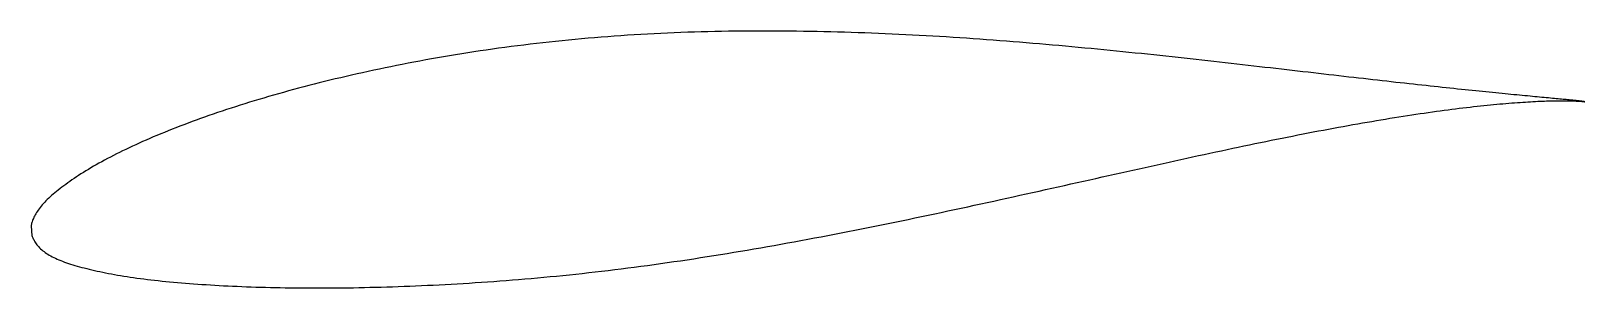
# Model space of a CAD drawing. Header units: metres. Extents: x -25.4 to 51.4, y -4.8 to 7.9.
import ezdxf

# ---------------------------------------------------------------- set-up
doc = ezdxf.new("R2010")
doc.units = ezdxf.units.M

msp = doc.modelspace()

# ---------------------------------------------------------------- linework, layer by layer
msp.add_lwpolyline([(51.428, 4.446), (51.426, 4.446), (51.422, 4.447), (51.414, 4.449), (51.404, 4.451), (51.39, 4.453), (51.374, 4.455), (51.355, 4.458), (51.332, 4.461), (51.307, 4.465), (51.279, 4.469), (51.247, 4.472), (51.213, 4.477), (51.176, 4.481), (51.136, 4.486), (51.093, 4.491), (51.047, 4.496), (50.998, 4.501), (50.946, 4.506), (50.892, 4.512), (50.834, 4.518), (50.773, 4.524), (50.71, 4.531), (50.644, 4.537), (50.574, 4.544), (50.502, 4.551), (50.427, 4.559), (50.349, 4.566), (50.268, 4.574), (50.184, 4.582), (50.098, 4.59), (50.008, 4.599), (49.916, 4.607), (49.821, 4.616), (49.723, 4.626), (49.622, 4.635), (49.518, 4.645), (49.412, 4.655), (49.302, 4.665), (49.19, 4.676), (49.075, 4.686), (48.957, 4.697), (48.837, 4.709), (48.714, 4.72), (48.587, 4.732), (48.459, 4.745), (48.327, 4.757), (48.193, 4.77), (48.056, 4.783), (47.916, 4.796), (47.774, 4.81), (47.628, 4.824), (47.481, 4.839), (47.33, 4.854), (47.177, 4.869), (47.021, 4.884), (46.863, 4.9), (46.702, 4.916), (46.538, 4.932), (46.371, 4.949), (46.203, 4.966), (46.031, 4.984), (45.857, 5.002), (45.68, 5.02), (45.501, 5.038), (45.32, 5.057), (45.135, 5.076), (44.949, 5.096), (44.759, 5.116), (44.568, 5.137), (44.374, 5.157), (44.177, 5.178), (43.978, 5.2), (43.777, 5.222), (43.573, 5.244), (43.367, 5.266), (43.158, 5.289), (42.947, 5.312), (42.734, 5.336), (42.518, 5.36), (42.301, 5.384), (42.08, 5.408), (41.858, 5.433), (41.633, 5.459), (41.406, 5.484), (41.177, 5.51), (40.946, 5.536), (40.713, 5.563), (40.477, 5.59), (40.239, 5.617), (39.999, 5.644), (39.757, 5.672), (39.513, 5.7), (39.267, 5.728), (39.019, 5.756), (38.768, 5.785), (38.516, 5.814), (38.262, 5.844), (38.006, 5.873), (37.747, 5.903), (37.487, 5.933), (37.225, 5.964), (36.961, 5.994), (36.695, 6.025), (36.428, 6.056), (36.158, 6.087), (35.887, 6.118), (35.614, 6.15), (35.339, 6.182), (35.063, 6.213), (34.784, 6.245), (34.504, 6.277), (34.223, 6.31), (33.939, 6.342), (33.654, 6.374), (33.368, 6.407), (33.079, 6.439), (32.79, 6.471), (32.498, 6.504), (32.206, 6.536), (31.911, 6.569), (31.616, 6.602), (31.318, 6.634), (31.02, 6.666), (30.72, 6.699), (30.418, 6.731), (30.116, 6.763), (29.811, 6.795), (29.506, 6.827), (29.199, 6.859), (28.891, 6.891), (28.582, 6.922), (28.272, 6.954), (27.961, 6.985), (27.648, 7.016), (27.334, 7.046), (27.019, 7.077), (26.703, 7.107), (26.386, 7.137), (26.068, 7.166), (25.749, 7.196), (25.429, 7.225), (25.108, 7.253), (24.786, 7.282), (24.463, 7.309), (24.139, 7.337), (23.815, 7.364), (23.489, 7.391), (23.163, 7.417), (22.836, 7.443), (22.508, 7.468), (22.18, 7.493), (21.851, 7.518), (21.521, 7.541), (21.19, 7.564), (20.859, 7.587), (20.528, 7.609), (20.195, 7.631), (19.863, 7.652), (19.529, 7.672), (19.196, 7.692), (18.862, 7.711), (18.527, 7.729), (18.192, 7.747), (17.856, 7.764), (17.521, 7.78), (17.185, 7.796), (16.848, 7.811), (16.512, 7.825), (16.175, 7.839), (15.838, 7.852), (15.5, 7.864), (15.163, 7.875), (14.825, 7.886), (14.487, 7.896), (14.15, 7.905), (13.812, 7.913), (13.474, 7.92), (13.136, 7.926), (12.798, 7.932), (12.46, 7.937), (12.123, 7.94), (11.785, 7.943), (11.447, 7.945), (11.11, 7.947), (10.773, 7.947), (10.436, 7.946), (10.099, 7.944), (9.763, 7.941), (9.426, 7.938), (9.091, 7.933), (8.755, 7.927), (8.42, 7.92), (8.085, 7.913), (7.751, 7.904), (7.417, 7.894), (7.084, 7.883), (6.751, 7.871), (6.418, 7.858), (6.087, 7.844), (5.755, 7.829), (5.425, 7.813), (5.095, 7.795), (4.765, 7.777), (4.437, 7.758), (4.109, 7.737), (3.781, 7.715), (3.455, 7.692), (3.129, 7.668), (2.805, 7.643), (2.481, 7.616), (2.157, 7.589), (1.835, 7.561), (1.514, 7.531), (1.193, 7.501), (0.874, 7.469), (0.555, 7.436), (0.238, 7.402), (-0.079, 7.367), (-0.394, 7.331), (-0.709, 7.294), (-1.022, 7.255), (-1.334, 7.216), (-1.645, 7.176), (-1.955, 7.135), (-2.264, 7.092), (-2.571, 7.049), (-2.877, 7.005), (-3.182, 6.96), (-3.486, 6.913), (-3.788, 6.866), (-4.089, 6.819), (-4.389, 6.77), (-4.687, 6.72), (-4.984, 6.67), (-5.28, 6.619), (-5.574, 6.567), (-5.866, 6.514), (-6.158, 6.46), (-6.447, 6.406), (-6.735, 6.351), (-7.022, 6.295), (-7.307, 6.238), (-7.591, 6.181), (-7.873, 6.124), (-8.153, 6.065), (-8.432, 6.006), (-8.709, 5.947), (-8.984, 5.886), (-9.258, 5.825), (-9.53, 5.764), (-9.8, 5.702), (-10.068, 5.639), (-10.335, 5.575), (-10.6, 5.511), (-10.863, 5.446), (-11.124, 5.381), (-11.383, 5.316), (-11.641, 5.25), (-11.896, 5.183), (-12.15, 5.116), (-12.401, 5.048), (-12.651, 4.98), (-12.899, 4.911), (-13.145, 4.842), (-13.388, 4.773), (-13.63, 4.703), (-13.87, 4.632), (-14.107, 4.561), (-14.343, 4.49), (-14.576, 4.419), (-14.808, 4.347), (-15.037, 4.275), (-15.264, 4.202), (-15.489, 4.129), (-15.712, 4.056), (-15.932, 3.983), (-16.15, 3.909), (-16.367, 3.835), (-16.58, 3.761), (-16.792, 3.687), (-17.001, 3.612), (-17.208, 3.537), (-17.413, 3.462), (-17.615, 3.387), (-17.816, 3.312), (-18.013, 3.236), (-18.209, 3.161), (-18.402, 3.085), (-18.592, 3.009), (-18.78, 2.933), (-18.966, 2.857), (-19.149, 2.781), (-19.33, 2.704), (-19.509, 2.628), (-19.685, 2.551), (-19.858, 2.475), (-20.029, 2.399), (-20.197, 2.322), (-20.363, 2.245), (-20.527, 2.169), (-20.687, 2.092), (-20.846, 2.016), (-21.001, 1.939), (-21.154, 1.863), (-21.305, 1.786), (-21.453, 1.709), (-21.598, 1.633), (-21.741, 1.556), (-21.881, 1.48), (-22.018, 1.404), (-22.153, 1.327), (-22.285, 1.251), (-22.414, 1.175), (-22.541, 1.099), (-22.665, 1.024), (-22.786, 0.949), (-22.904, 0.873), (-23.02, 0.799), (-23.133, 0.725), (-23.244, 0.651), (-23.352, 0.578), (-23.456, 0.505), (-23.559, 0.432), (-23.658, 0.36), (-23.755, 0.289), (-23.849, 0.218), (-23.94, 0.147), (-24.028, 0.078), (-24.114, 0.008), (-24.197, -0.06), (-24.277, -0.128), (-24.354, -0.196), (-24.428, -0.264), (-24.5, -0.33), (-24.569, -0.397), (-24.634, -0.463), (-24.697, -0.528), (-24.758, -0.593), (-24.815, -0.658), (-24.87, -0.722), (-24.921, -0.786), (-24.97, -0.849), (-25.016, -0.912), (-25.059, -0.974), (-25.099, -1.035), (-25.136, -1.096), (-25.171, -1.155), (-25.203, -1.214), (-25.231, -1.272), (-25.257, -1.328), (-25.281, -1.383), (-25.301, -1.437), (-25.319, -1.488), (-25.334, -1.536), (-25.346, -1.581), (-25.356, -1.621), (-25.363, -1.655), (-25.368, -1.682), (-25.371, -1.699), (-25.33, -2.19), (-25.328, -2.193), (-25.323, -2.205), (-25.314, -2.223), (-25.301, -2.25), (-25.285, -2.287), (-25.265, -2.33), (-25.242, -2.377), (-25.215, -2.427), (-25.186, -2.478), (-25.154, -2.529), (-25.118, -2.58), (-25.08, -2.632), (-25.039, -2.682), (-24.995, -2.732), (-24.948, -2.781), (-24.899, -2.829), (-24.846, -2.877), (-24.791, -2.923), (-24.732, -2.969), (-24.671, -3.013), (-24.608, -3.057), (-24.541, -3.1), (-24.471, -3.142), (-24.399, -3.183), (-24.324, -3.224), (-24.246, -3.263), (-24.166, -3.302), (-24.082, -3.34), (-23.996, -3.377), (-23.907, -3.414), (-23.815, -3.449), (-23.72, -3.485), (-23.623, -3.519), (-23.523, -3.553), (-23.42, -3.587), (-23.314, -3.62), (-23.206, -3.652), (-23.094, -3.684), (-22.98, -3.716), (-22.864, -3.748), (-22.744, -3.779), (-22.622, -3.81), (-22.497, -3.841), (-22.369, -3.871), (-22.239, -3.901), (-22.106, -3.931), (-21.97, -3.96), (-21.832, -3.989), (-21.691, -4.018), (-21.547, -4.046), (-21.401, -4.073), (-21.252, -4.1), (-21.1, -4.127), (-20.946, -4.153), (-20.789, -4.179), (-20.63, -4.204), (-20.468, -4.228), (-20.304, -4.252), (-20.137, -4.276), (-19.968, -4.298), (-19.796, -4.321), (-19.621, -4.342), (-19.444, -4.364), (-19.265, -4.384), (-19.083, -4.404), (-18.899, -4.424), (-18.712, -4.443), (-18.523, -4.461), (-18.332, -4.479), (-18.138, -4.497), (-17.942, -4.514), (-17.743, -4.53), (-17.542, -4.546), (-17.339, -4.562), (-17.134, -4.577), (-16.926, -4.591), (-16.716, -4.605), (-16.503, -4.618), (-16.289, -4.631), (-16.072, -4.643), (-15.853, -4.655), (-15.632, -4.666), (-15.408, -4.676), (-15.183, -4.686), (-14.955, -4.696), (-14.725, -4.705), (-14.493, -4.713), (-14.259, -4.721), (-14.023, -4.728), (-13.785, -4.735), (-13.545, -4.741), (-13.303, -4.746), (-13.059, -4.751), (-12.813, -4.755), (-12.564, -4.759), (-12.314, -4.762), (-12.062, -4.765), (-11.809, -4.767), (-11.553, -4.768), (-11.295, -4.768), (-11.036, -4.768), (-10.775, -4.767), (-10.512, -4.766), (-10.247, -4.764), (-9.98, -4.761), (-9.712, -4.758), (-9.442, -4.754), (-9.17, -4.749), (-8.897, -4.743), (-8.622, -4.737), (-8.345, -4.73), (-8.067, -4.723), (-7.787, -4.714), (-7.506, -4.705), (-7.223, -4.696), (-6.938, -4.686), (-6.652, -4.674), (-6.365, -4.662), (-6.076, -4.65), (-5.786, -4.637), (-5.494, -4.623), (-5.201, -4.608), (-4.906, -4.593), (-4.61, -4.577), (-4.313, -4.56), (-4.015, -4.542), (-3.715, -4.524), (-3.414, -4.505), (-3.112, -4.485), (-2.809, -4.464), (-2.504, -4.442), (-2.198, -4.42), (-1.891, -4.397), (-1.584, -4.372), (-1.275, -4.347), (-0.965, -4.321), (-0.653, -4.295), (-0.341, -4.267), (-0.028, -4.238), (0.286, -4.208), (0.601, -4.178), (0.916, -4.146), (1.233, -4.114), (1.551, -4.08), (1.869, -4.046), (2.188, -4.011), (2.508, -3.975), (2.829, -3.938), (3.15, -3.899), (3.473, -3.86), (3.795, -3.82), (4.119, -3.779), (4.443, -3.737), (4.768, -3.695), (5.093, -3.651), (5.419, -3.606), (5.745, -3.561), (6.072, -3.514), (6.4, -3.467), (6.728, -3.419), (7.056, -3.37), (7.385, -3.32), (7.714, -3.269), (8.043, -3.217), (8.373, -3.165), (8.703, -3.111), (9.034, -3.058), (9.364, -3.003), (9.695, -2.947), (10.026, -2.891), (10.358, -2.835), (10.689, -2.777), (11.021, -2.719), (11.353, -2.66), (11.685, -2.6), (12.016, -2.54), (12.349, -2.479), (12.681, -2.418), (13.013, -2.356), (13.345, -2.294), (13.677, -2.231), (14.008, -2.167), (14.34, -2.103), (14.672, -2.038), (15.004, -1.974), (15.335, -1.908), (15.666, -1.843), (15.997, -1.776), (16.328, -1.71), (16.658, -1.643), (16.988, -1.575), (17.318, -1.508), (17.648, -1.44), (17.977, -1.372), (18.306, -1.303), (18.634, -1.235), (18.962, -1.166), (19.29, -1.096), (19.617, -1.027), (19.943, -0.957), (20.269, -0.888), (20.595, -0.818), (20.92, -0.748), (21.244, -0.677), (21.568, -0.607), (21.891, -0.537), (22.213, -0.466), (22.535, -0.396), (22.856, -0.325), (23.176, -0.254), (23.495, -0.184), (23.814, -0.113), (24.132, -0.042), (24.449, 0.028), (24.765, 0.099), (25.08, 0.169), (25.394, 0.239), (25.708, 0.309), (26.02, 0.379), (26.332, 0.449), (26.643, 0.519), (26.952, 0.588), (27.261, 0.657), (27.568, 0.726), (27.874, 0.795), (28.18, 0.863), (28.484, 0.931), (28.787, 0.998), (29.089, 1.066), (29.389, 1.133), (29.689, 1.2), (29.987, 1.266), (30.284, 1.332), (30.579, 1.397), (30.874, 1.462), (31.167, 1.527), (31.458, 1.591), (31.749, 1.654), (32.038, 1.717), (32.325, 1.78), (32.611, 1.842), (32.896, 1.903), (33.179, 1.964), (33.461, 2.025), (33.741, 2.084), (34.02, 2.144), (34.297, 2.202), (34.573, 2.261), (34.846, 2.318), (35.119, 2.375), (35.39, 2.431), (35.659, 2.486), (35.926, 2.541), (36.192, 2.595), (36.456, 2.648), (36.718, 2.701), (36.978, 2.752), (37.237, 2.804), (37.494, 2.854), (37.749, 2.904), (38.002, 2.953), (38.254, 3.001), (38.504, 3.048), (38.751, 3.095), (38.997, 3.141), (39.241, 3.185), (39.483, 3.23), (39.723, 3.273), (39.961, 3.316), (40.197, 3.358), (40.431, 3.399), (40.663, 3.439), (40.893, 3.478), (41.121, 3.517), (41.346, 3.555), (41.57, 3.592), (41.792, 3.629), (42.011, 3.664), (42.228, 3.699), (42.443, 3.732), (42.656, 3.766), (42.867, 3.798), (43.075, 3.829), (43.282, 3.86), (43.486, 3.89), (43.687, 3.919), (43.887, 3.947), (44.084, 3.975), (44.279, 4.001), (44.471, 4.027), (44.661, 4.052), (44.849, 4.077), (45.035, 4.1), (45.218, 4.123), (45.398, 4.145), (45.577, 4.166), (45.752, 4.187), (45.926, 4.206), (46.097, 4.225), (46.265, 4.243), (46.431, 4.261), (46.594, 4.278), (46.755, 4.294), (46.914, 4.309), (47.069, 4.324), (47.223, 4.338), (47.373, 4.351), (47.522, 4.364), (47.667, 4.376), (47.81, 4.387), (47.951, 4.398), (48.088, 4.408), (48.223, 4.417), (48.356, 4.426), (48.485, 4.434), (48.613, 4.442), (48.737, 4.449), (48.859, 4.456), (48.978, 4.462), (49.094, 4.468), (49.208, 4.472), (49.318, 4.477), (49.427, 4.481), (49.532, 4.485), (49.634, 4.488), (49.734, 4.491), (49.831, 4.493), (49.926, 4.495), (50.017, 4.496), (50.106, 4.497), (50.192, 4.498), (50.275, 4.498), (50.355, 4.498), (50.432, 4.498), (50.507, 4.497), (50.578, 4.497), (50.647, 4.495), (50.713, 4.494), (50.776, 4.492), (50.836, 4.491), (50.894, 4.488), (50.948, 4.486), (51, 4.484), (51.048, 4.481), (51.094, 4.479), (51.137, 4.476), (51.177, 4.473), (51.214, 4.471), (51.248, 4.468), (51.279, 4.465), (51.307, 4.462), (51.332, 4.46), (51.355, 4.457), (51.374, 4.455), (51.39, 4.452), (51.404, 4.45), (51.414, 4.448), (51.422, 4.447), (51.426, 4.446), (51.428, 4.446)], close=True)

doc.saveas('drawing.dxf')
